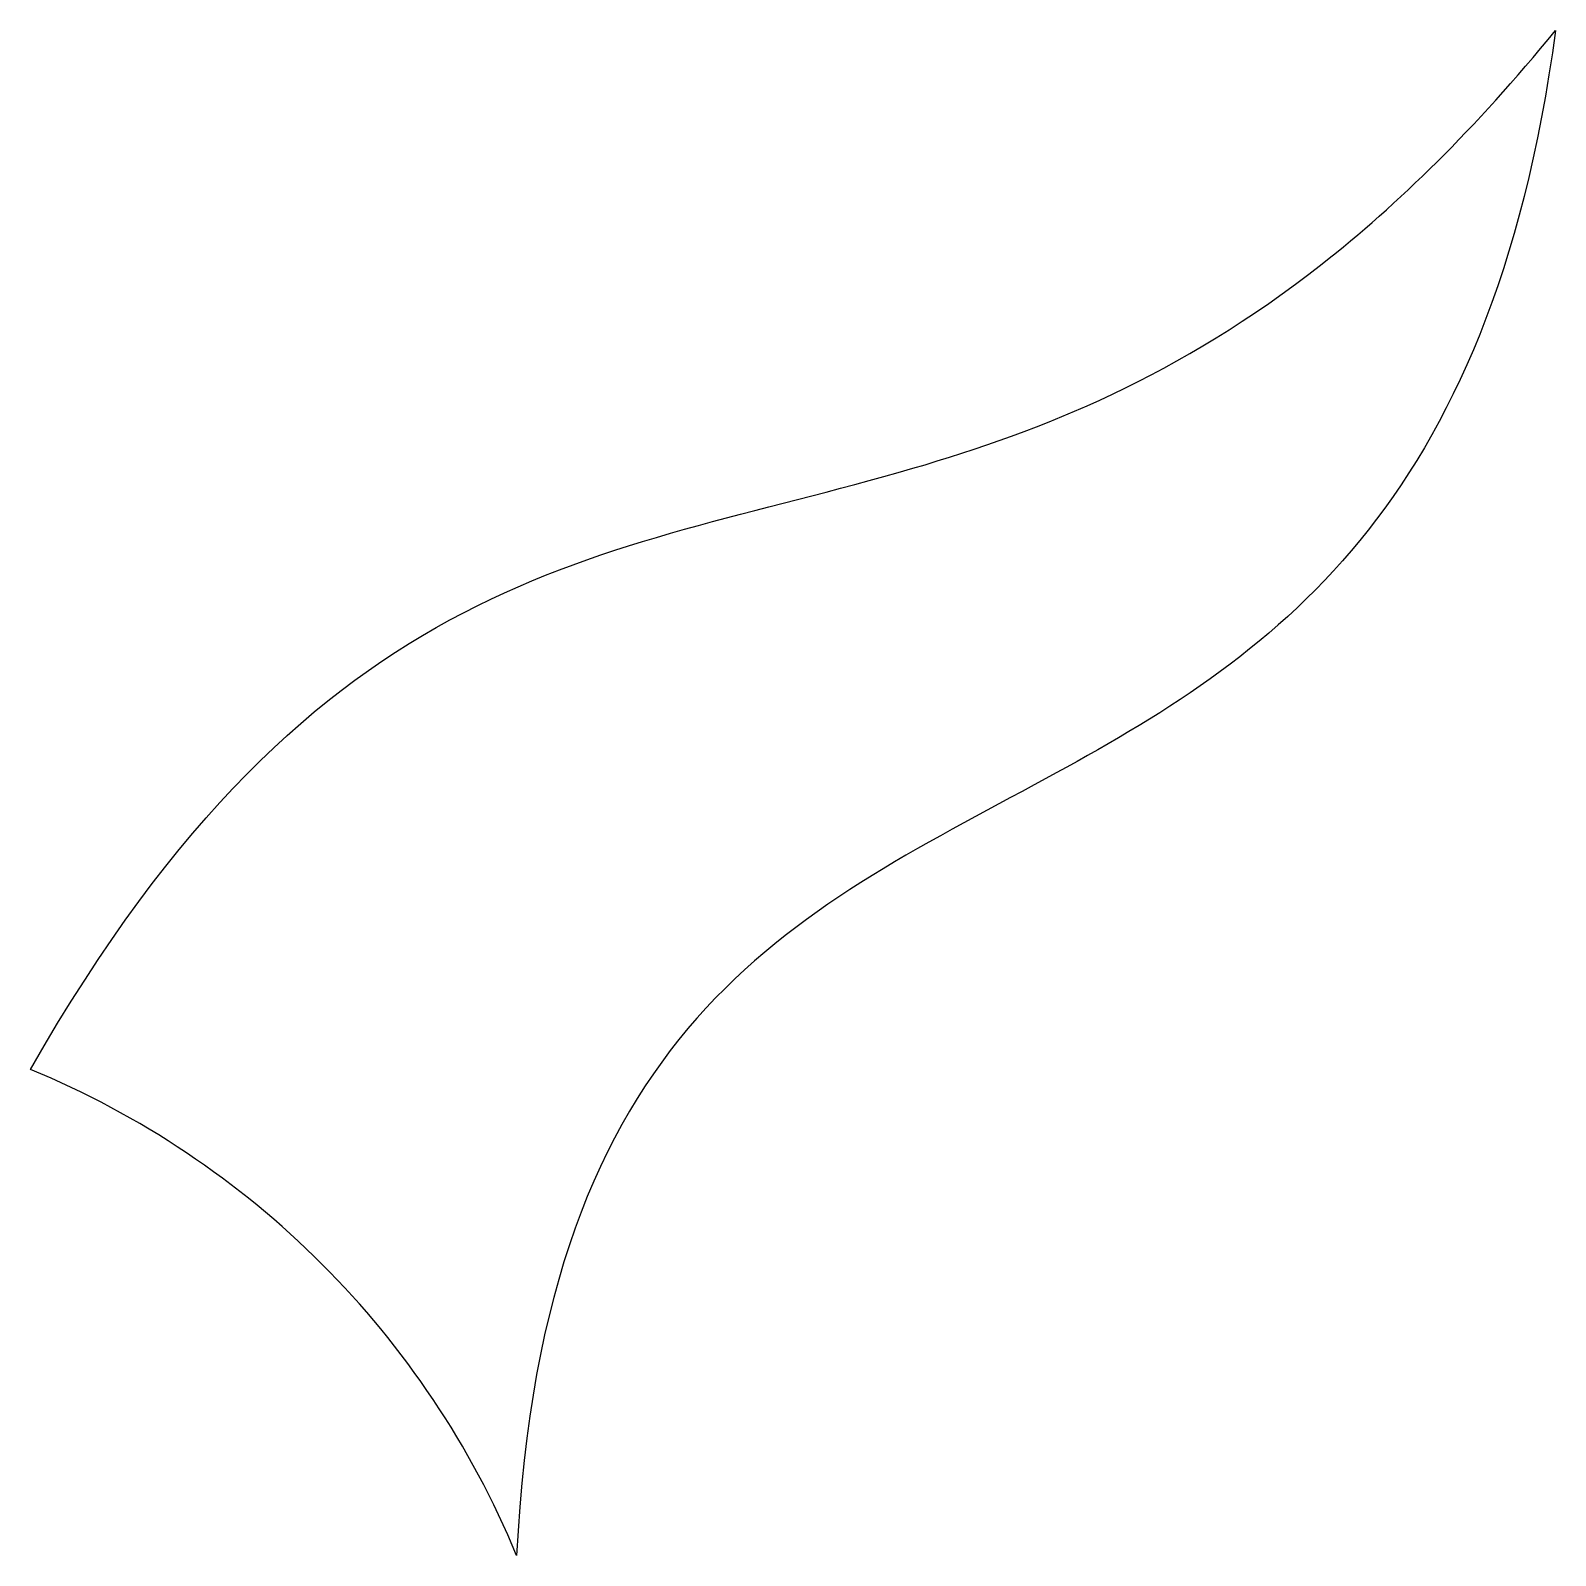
# Model space of a CAD drawing. Extents: x 9.9 to 53.9, y 9.9 to 53.9.
import ezdxf

# ---------------------------------------------------------------- set-up
doc = ezdxf.new("R2010")
doc.units = 0
doc.layers.add('VISIBLE', color=7, linetype='CONTINUOUS')

msp = doc.modelspace()

# ---------------------------------------------------------------- linework, layer by layer
at = {"layer": 'VISIBLE'}
msp.add_arc((0, 0), 25.9, 22.5, 67.5, dxfattribs=at)
for points in [[(53.882, 53.882), (52.007, 39.94), (45.602, 35.793), (39.187, 32.311)], [(47.155, 47.155), (49.33, 48.865), (51.569, 51.046), (53.882, 53.882)], [(35.35, 41.258), (39.109, 42.357), (43.018, 43.903), (47.155, 47.155)], [(9.912, 23.928), (18.256, 38.557), (26.378, 38.634), (35.35, 41.258)], [(39.187, 32.311), (31.944, 28.379), (24.689, 25.293), (23.928, 9.912)]]:
    msp.add_open_spline(points, degree=3, dxfattribs=at)

doc.saveas('drawing.dxf')
